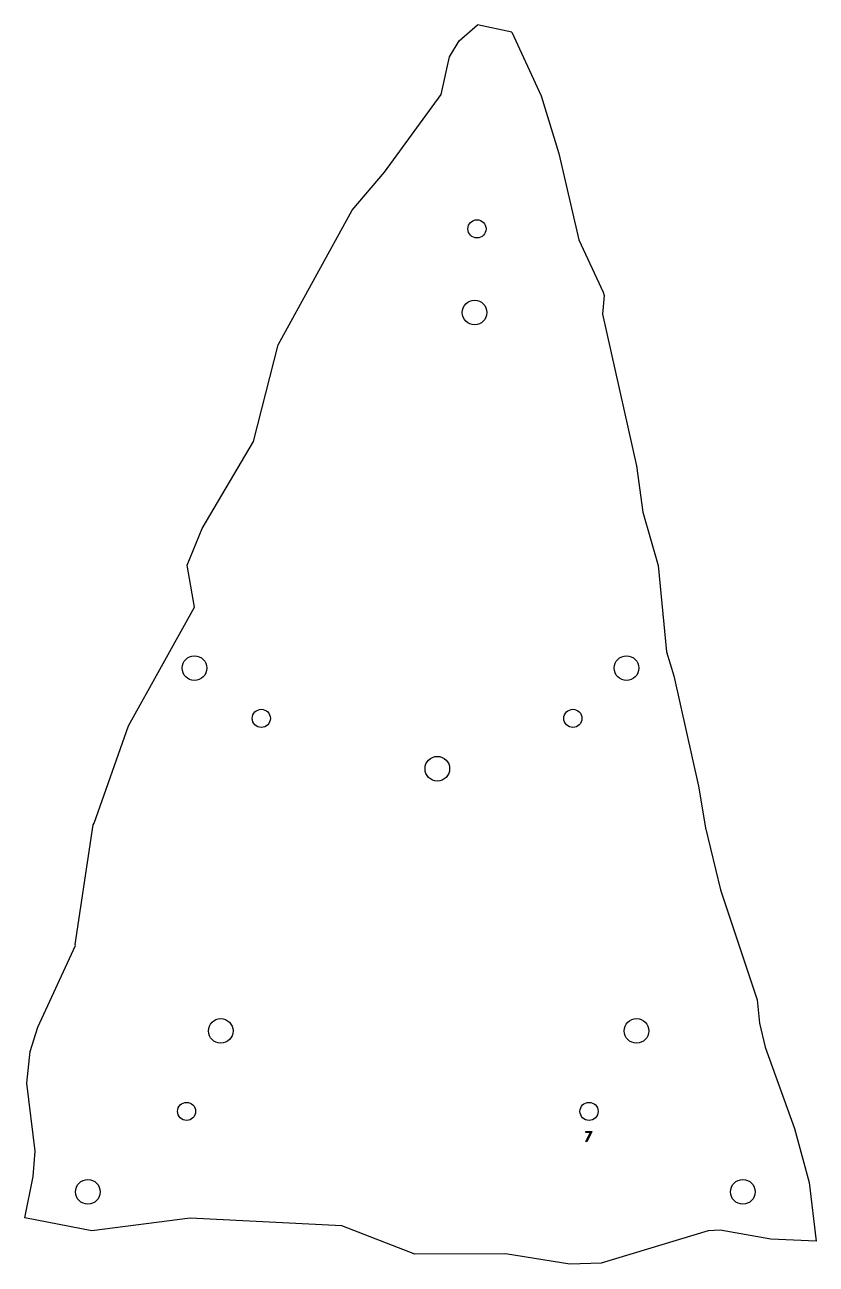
# Model space of a CAD drawing. Header units: millimetres. Extents: x 55 to 449, y 97 to 713.
import ezdxf

# ---------------------------------------------------------------- set-up
doc = ezdxf.new("R2010")
doc.units = ezdxf.units.MM
doc.linetypes.add('SLD-Durchgehend', pattern=[0])

msp = doc.modelspace()

# ---------------------------------------------------------------- linework, layer by layer
at = {"color": 7, "linetype": 'SLD-Durchgehend', "lineweight": 25}
for p, q in [((271.23, 705.48), (280.35, 713.4)), ((297.41, 709.65), (280.35, 713.4)), ((297.41, 709.65), (311.98, 678.09)), ((266.37, 697.53), (271.23, 705.48)), ((262.27, 678.71), (266.37, 697.53)), ((234.09, 640.14), (262.27, 678.71)), ((311.98, 678.09), (320.74, 649.35)), ((320.74, 649.35), (330.66, 606.54)), ((218.02, 621.19), (234.09, 640.14)), ((181.2, 554.25), (218.02, 621.19)), ((330.66, 606.54), (342.83, 580.57)), ((342.83, 580.57), (343.24, 578.87)), ((343.24, 578.87), (342.46, 569.49)), ((342.46, 569.49), (359.33, 494.2)), ((168.94, 506.35), (181.2, 554.25)), ((143.44, 463.1), (168.94, 506.35)), ((359.33, 494.2), (362.56, 471.21)), ((362.56, 471.21), (370.06, 444.62)), ((136.04, 444.88), (143.44, 463.1)), ((139.68, 423.98), (136.04, 444.88)), ((370.06, 444.62), (374.23, 401.71)), ((106.82, 364.97), (139.68, 423.98)), ((374.23, 401.71), (377.88, 389.85)), ((377.88, 389.85), (390.23, 335.03)), ((89.89, 316.6), (106.82, 364.97)), ((390.23, 335.03), (393.58, 314.17)), ((80.46, 256.27), (89.32, 315.74)), ((89.32, 315.74), (89.89, 316.6)), ((393.58, 314.17), (401.04, 283.36)), ((401.04, 283.36), (419.35, 228.79)), ((61.9, 215.16), (80.5, 255.69)), ((80.5, 255.69), (80.46, 256.27)), ((419.35, 228.79), (420.53, 217.08)), ((420.53, 217.08), (423.23, 205.25)), ((58.11, 203.12), (61.9, 215.16)), ((423.23, 205.25), (437.85, 164.82)), ((56.32, 187.38), (58.11, 203.12)), ((60.59, 153.51), (56.32, 187.38)), ((437.85, 164.82), (445.14, 137.9)), ((59.57, 140.96), (60.59, 153.51)), ((55.36, 120.39), (59.57, 140.96)), ((445.14, 137.9), (448.66, 108.84)), ((88.73, 113.98), (55.36, 120.39)), ((137.47, 120.24), (88.73, 113.98)), ((212.86, 116.35), (137.47, 120.24)), ((249.15, 102.32), (212.86, 116.35)), ((394.98, 113.91), (341.75, 97.87)), ((400.88, 114.3), (394.98, 113.91)), ((426.04, 109.82), (400.88, 114.3)), ((448.66, 108.84), (426.04, 109.82)), ((294.31, 102.48), (249.15, 102.32)), ((326.25, 97.34), (294.31, 102.48)), ((341.75, 97.87), (326.25, 97.34))]:
    msp.add_line(p, q, dxfattribs=at)
at = {"color": 2, "linetype": 'SLD-Durchgehend', "lineweight": 25, "true_color": 0xffff00}
for p, q in [((334.15, 163.3), (337.22, 163.3)), ((334.15, 162.79), (334.15, 163.3)), ((336.46, 162.79), (334.15, 162.79)), ((334.21, 158.39), (336.46, 162.79)), ((337.22, 163.3), (334.6, 158.18)), ((334.6, 158.18), (334.21, 158.39))]:
    msp.add_line(p, q, dxfattribs=at)
at = {"color": 7, "linetype": 'SLD-Durchgehend', "lineweight": 25}
for centre, radius in [((280.07, 611.97), 4.5), ((278.89, 570.38), 6.12), ((139.68, 393.63), 6.12), ((354.39, 393.63), 6.12), ((172.89, 368.66), 4.5), ((327.73, 368.66), 4.5), ((260.38, 343.63), 6.12), ((152.75, 213.3), 6.12), ((359.37, 213.3), 6.12), ((135.76, 173.3), 4.5), ((335.76, 173.3), 4.5), ((86.71, 133.3), 6.12), ((412.21, 133.3), 6.12)]:
    msp.add_circle(centre, radius, dxfattribs=at)

doc.saveas('drawing.dxf')
